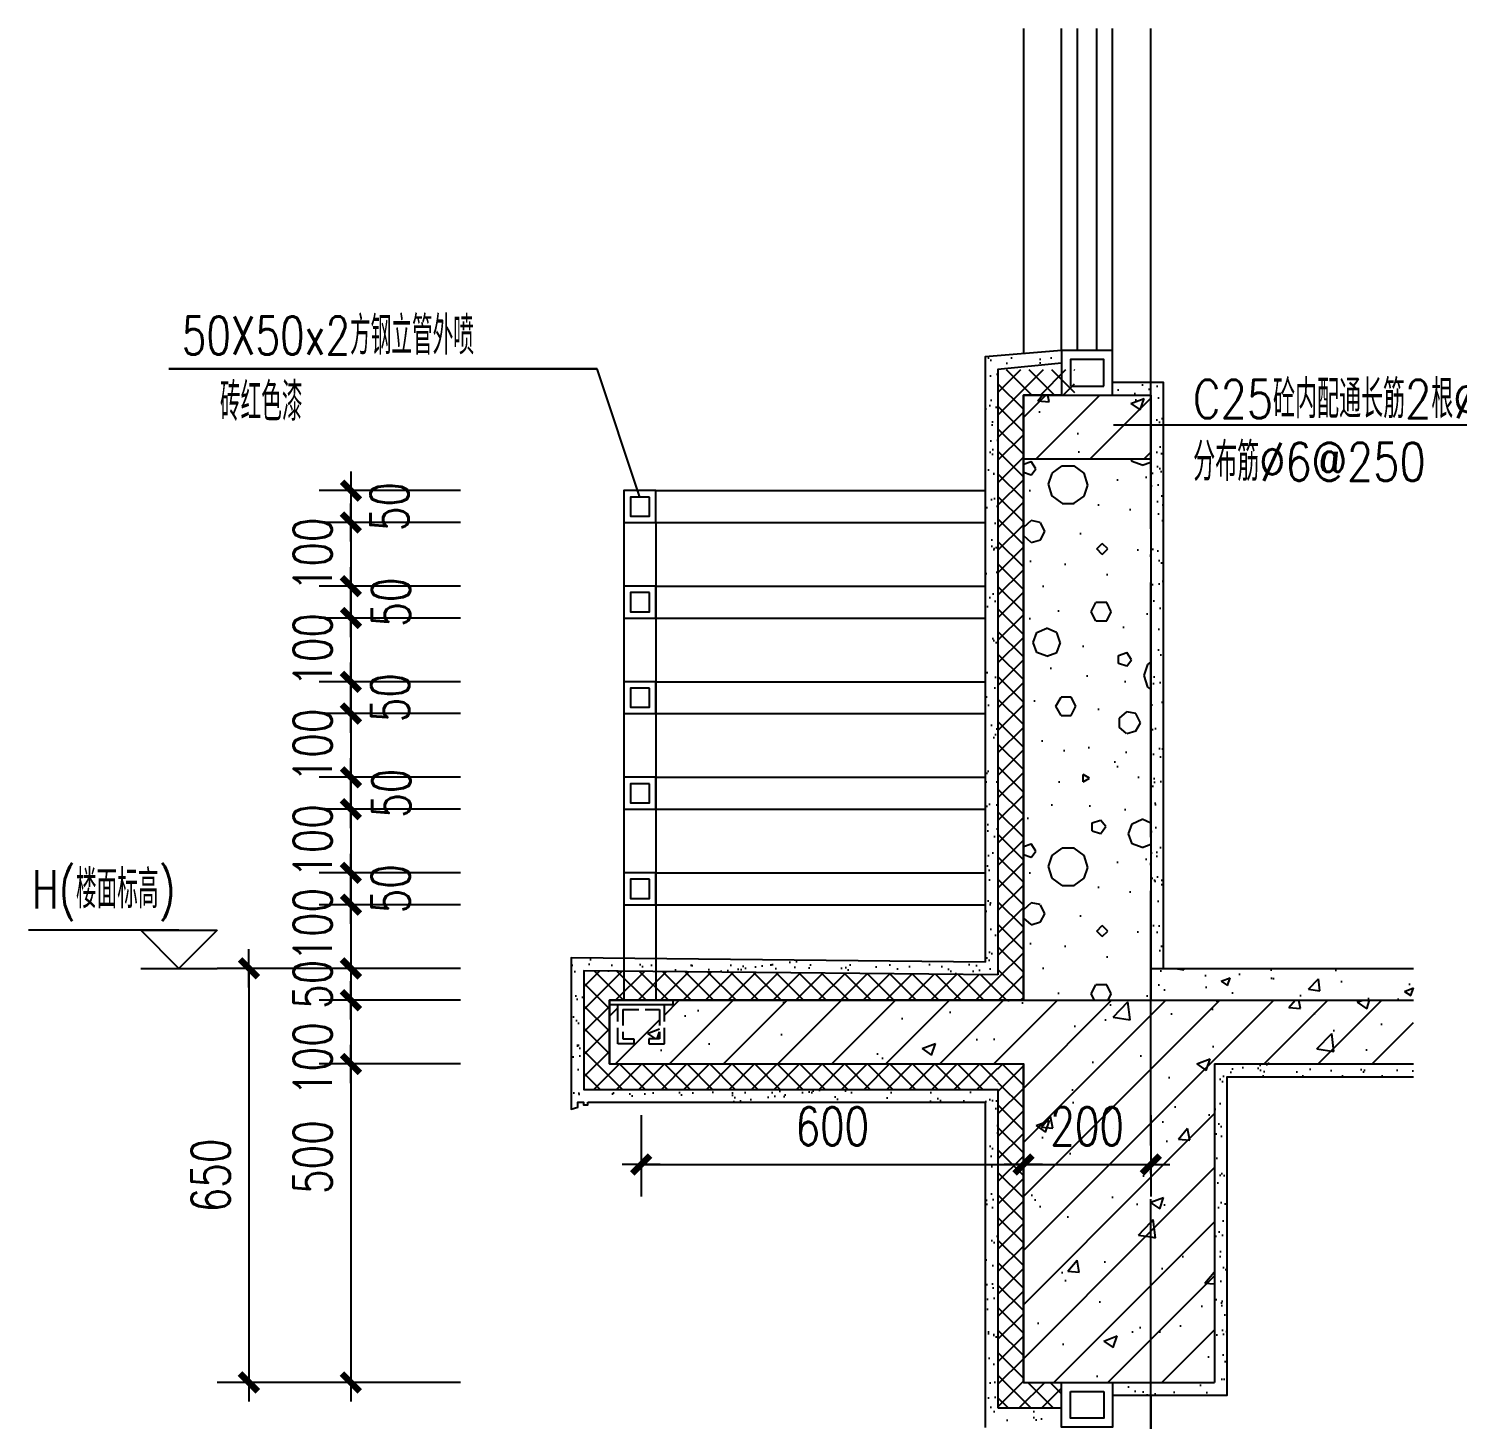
# Model space of a CAD drawing. Extents: x -105837 to 547563, y 466041 to 508041.
# Drawn here: x 469281 to 480496, y 474295 to 485212 of the extents above; entities that cross this region are included whole.
import ezdxf
from ezdxf.enums import TextEntityAlignment as Align

# ---------------------------------------------------------------- set-up
doc = ezdxf.new("R2010")
doc.units = 0
doc.header["$LTSCALE"] = 1000
doc.header["$MEASUREMENT"] = 0
doc.linetypes.add('DASH', pattern=[0.35, 0.25, -0.1])
doc.linetypes.add('DOTE', pattern=[2.42, 2, -0.2, 0.02, -0.2])
doc.layers.get('0').update_dxf_attribs({"linetype": 'CONTINUOUS'})
doc.layers.get('DEFPOINTS').update_dxf_attribs({"linetype": 'CONTINUOUS'})
for name, color, linetype in [('A_ELE_3', 134, 'CONTINUOUS'), ('AXIS', 3, 'CONTINUOUS'), ('DOTE', 1, 'DOTE'), ('MC', 151, 'CONTINUOUS'), ('PUB_DIM', 3, 'CONTINUOUS'), ('S详图索引', 7, 'CONTINUOUS'), ('t-填充', 8, 'CONTINUOUS'), ('WALL', 255, 'CONTINUOUS'), ('可见线', 151, 'CONTINUOUS')]:
    doc.layers.add(name, color=color, linetype=linetype)
doc.styles.add('DIM_FONT', font='SIMPLEX.shx', dxfattribs={"width": 0.75})
doc.styles.add('国标仿宋', font='SIMPLEX.shx', dxfattribs={"width": 0.75, "bigfont": 'gbhzfs.shx'})
doc.dimstyles.new('DIMN', dxfattribs={"dimtxt": 300, "dimasz": 1, "dimexe": 250, "dimexo": 300, "dimgap": 150, "dimtad": 1, "dimdec": 0, "dimzin": 0, "dimdsep": 46, "dimtxsty": 'DIM_FONT', "dimblk": '_DIMX', "dimcen": 0.09, "dimclrt": 7, "dimadec": 0, "dimazin": 0, "dimtfac": 1, "dimtdec": 0, "dimtix": 1, "dimtmove": 2, "dimatfit": 3, "dimldrblk": '_DIMX', "dimfxl": 1, "dimtolj": 1, "dimtzin": 0, "dimarcsym": 0})
pattern_1 = [(37.5, (325073.96, 452156.2), (-6.29934, 192.68238), [0, -152, 0, -170, 0, -162.5]), (7.5, (325073.96, 452156.2), (176.97767, 282.2146), [0, -82, 0, -137, 0, -52.5]), (327.5, (324950.96, 452156.2), (311.41419, 0.5659), [0, -50, 0, -180, 0, -235]), (317.5, (324950.96, 452156.2), (300.61266, 87.76756), [0, -25, 0, -118, 0, -135])]
pattern_2 = [(45, (325073.96, 452156.2), (-212.13203, 212.13203), []), (50, (325074, 452156.2), (1075.8903, -94.128), [112.5, -1237.5]), (355, (325074, 452156.2), (-208.127, 1128.288), [90, -990]), (100.4514, (325163.6, 452148.4), (867.764, 1034.159), [95.61, -1051.713]), (46.1842, (325074, 452456.2), (1600.862, -248.279), [168.75, -1856.25]), (96.6356, (325207.4, 452435.5), (1401.994, 1461.177), [143.415, -1577.57]), (351.1842, (325074, 452456.2), (1401.993, 1461.178), [135, -1485]), (21, (325224, 452381.2), (895.3606, -603.9283), [112.5, -1237.5]), (326, (325224, 452381.2), (364.973, 1087.725), [90, -990]), (71.4514, (325298.6, 452330.9), (1260.334, 483.796), [95.61, -1051.713]), (37.5, (325073.96, 452156.2), (18.2398, 499.3408), [0, -978, 0, -1005, 0, -993.75]), (7.5, (325073.96, 452156.2), (394.6043, 591.6176), [0, -573, 0, -955.5, 0, -378.75]), (327.5, (324739.46, 452156.2), (800.7337, -33.8323), [0, -375, 0, -1170, 0, -1552.5]), (317.5, (324589.46, 452156.2), (874.7793, 150.1575), [0, -487.5, 0, -777, 0, -1102.5])]
pattern_3 = [(45, (277254.97, 849465.99), (-88.388348, 88.388348), []), (135, (277254.97, 849465.99), (-88.388348, -88.388348), [])]

# ---------------------------------------------------------------- blocks, each defined once
blk = doc.blocks.new('_DIMX')
blk.add_line((-150, 0), (150, 0))
at = {"const_width": 50}
blk.add_lwpolyline([(-70, -70), (70, 70)], dxfattribs=at)
blk = doc.blocks.new('*D133')
at = {"layer": 'DEFPOINTS', "color": 0, "transparency": 16777216}
for p in [(472970, 477085, -63), (471811, 474585), (472970, 474585, -63)]:
    blk.add_point(p, dxfattribs=at)
at = {"layer": 'PUB_DIM', "color": 0, "lineweight": -2, "transparency": 16777216}
for p, q in [((472670, 477085), (471561, 477085)), ((471811, 477084), (471811, 474586)), ((472670, 474585), (471561, 474585))]:
    blk.add_line(p, q, dxfattribs=at)
for p, rotation in [((471811, 477085), 90), ((471811, 474585), 270)]:
    blk.add_blockref('_DIMX', p, dxfattribs=dict(at, rotation=rotation))
at = {"layer": 'PUB_DIM', "color": 7, "transparency": 16777216, "insert": (471511, 476354), "char_height": 300, "attachment_point": 5, "rotation": 90, "style": 'DIM_FONT'}
blk.add_mtext('\\A1;500', dxfattribs=at)
blk = doc.blocks.new('*D134')
at = {"layer": 'DEFPOINTS', "color": 0, "transparency": 16777216}
for p in [(472408, 477835), (471011, 474585), (472408, 474585)]:
    blk.add_point(p, dxfattribs=at)
at = {"layer": 'PUB_DIM', "color": 0, "lineweight": -2, "transparency": 16777216}
for p, q in [((472108, 477835), (470761, 477835)), ((471011, 477834), (471011, 474586)), ((472108, 474585), (470761, 474585))]:
    blk.add_line(p, q, dxfattribs=at)
for p, rotation in [((471011, 477835), 90), ((471011, 474585), 270)]:
    blk.add_blockref('_DIMX', p, dxfattribs=dict(at, rotation=rotation))
at = {"layer": 'PUB_DIM', "color": 7, "transparency": 16777216, "insert": (470711, 476210), "char_height": 300, "attachment_point": 5, "rotation": 90, "style": 'DIM_FONT'}
blk.add_mtext('\\A1;650', dxfattribs=at)
blk = doc.blocks.new('*D135')
at = {"layer": 'DEFPOINTS', "color": 0, "transparency": 16777216}
for p in [(472970, 478335, -748), (471811, 477835), (472970, 477835, 17)]:
    blk.add_point(p, dxfattribs=at)
at = {"layer": 'PUB_DIM', "color": 0, "lineweight": -2, "transparency": 16777216}
for p, q in [((472670, 478335), (471561, 478335)), ((471811, 478334), (471811, 477836)), ((472670, 477835), (471561, 477835))]:
    blk.add_line(p, q, dxfattribs=at)
for p, rotation in [((471811, 478335), 90), ((471811, 477835), 270)]:
    blk.add_blockref('_DIMX', p, dxfattribs=dict(at, rotation=rotation))
at = {"layer": 'PUB_DIM', "color": 7, "transparency": 16777216, "insert": (471511, 478178), "char_height": 300, "attachment_point": 5, "rotation": 90, "style": 'DIM_FONT'}
blk.add_mtext('\\A1;100', dxfattribs=at)
blk = doc.blocks.new('*D136')
at = {"layer": 'DEFPOINTS', "color": 0, "transparency": 16777216}
for p in [(472970, 478585, -748), (471811, 478335), (472970, 478335, -748)]:
    blk.add_point(p, dxfattribs=at)
at = {"layer": 'PUB_DIM', "color": 0, "lineweight": -2, "transparency": 16777216}
for p, q in [((472670, 478585), (471561, 478585)), ((471811, 478586), (471811, 478587)), ((471811, 478585), (471811, 478335)), ((472670, 478335), (471561, 478335)), ((471811, 478334), (471811, 478333))]:
    blk.add_line(p, q, dxfattribs=at)
for p, rotation in [((471811, 478585), 270), ((471811, 478335), 90)]:
    blk.add_blockref('_DIMX', p, dxfattribs=dict(at, rotation=rotation))
at = {"layer": 'PUB_DIM', "color": 7, "transparency": 16777216, "insert": (472123, 478460), "char_height": 300, "attachment_point": 5, "rotation": 90, "style": 'DIM_FONT'}
blk.add_mtext('\\A1;50', dxfattribs=at)
blk = doc.blocks.new('*D137')
at = {"layer": 'DEFPOINTS', "color": 0, "transparency": 16777216}
for p in [(472970, 479085, -748), (471811, 478585), (472970, 478585, -748)]:
    blk.add_point(p, dxfattribs=at)
at = {"layer": 'PUB_DIM', "color": 0, "lineweight": -2, "transparency": 16777216}
for p, q in [((472670, 479085), (471561, 479085)), ((471811, 479086), (471811, 479087)), ((471811, 479085), (471811, 478585)), ((472670, 478585), (471561, 478585)), ((471811, 478584), (471811, 478583))]:
    blk.add_line(p, q, dxfattribs=at)
for p, rotation in [((471811, 479085), 270), ((471811, 478585), 90)]:
    blk.add_blockref('_DIMX', p, dxfattribs=dict(at, rotation=rotation))
at = {"layer": 'PUB_DIM', "color": 7, "transparency": 16777216, "insert": (471511, 478835), "char_height": 300, "attachment_point": 5, "rotation": 90, "style": 'DIM_FONT'}
blk.add_mtext('\\A1;100', dxfattribs=at)
blk = doc.blocks.new('*D138')
at = {"layer": 'DEFPOINTS', "color": 0, "transparency": 16777216}
for p in [(472970, 479335, -748), (471811, 479085), (472970, 479085, -748)]:
    blk.add_point(p, dxfattribs=at)
at = {"layer": 'PUB_DIM', "color": 0, "lineweight": -2, "transparency": 16777216}
for p, q in [((472670, 479335), (471561, 479335)), ((471811, 479336), (471811, 479337)), ((471811, 479335), (471811, 479085)), ((472670, 479085), (471561, 479085)), ((471811, 479084), (471811, 479083))]:
    blk.add_line(p, q, dxfattribs=at)
for p, rotation in [((471811, 479335), 270), ((471811, 479085), 90)]:
    blk.add_blockref('_DIMX', p, dxfattribs=dict(at, rotation=rotation))
at = {"layer": 'PUB_DIM', "color": 7, "transparency": 16777216, "insert": (472128, 479210), "char_height": 300, "attachment_point": 5, "rotation": 90, "style": 'DIM_FONT'}
blk.add_mtext('\\A1;50', dxfattribs=at)
blk = doc.blocks.new('*D139')
at = {"layer": 'DEFPOINTS', "color": 0, "transparency": 16777216}
for p in [(472970, 479835, -748), (471811, 479335), (472970, 479335, -748)]:
    blk.add_point(p, dxfattribs=at)
at = {"layer": 'PUB_DIM', "color": 0, "lineweight": -2, "transparency": 16777216}
for p, q in [((472670, 479835), (471561, 479835)), ((471811, 479836), (471811, 479837)), ((471811, 479835), (471811, 479335)), ((472670, 479335), (471561, 479335)), ((471811, 479334), (471811, 479333))]:
    blk.add_line(p, q, dxfattribs=at)
for p, rotation in [((471811, 479835), 270), ((471811, 479335), 90)]:
    blk.add_blockref('_DIMX', p, dxfattribs=dict(at, rotation=rotation))
at = {"layer": 'PUB_DIM', "color": 7, "transparency": 16777216, "insert": (471511, 479585), "char_height": 300, "attachment_point": 5, "rotation": 90, "style": 'DIM_FONT'}
blk.add_mtext('\\A1;100', dxfattribs=at)
blk = doc.blocks.new('*D140')
at = {"layer": 'DEFPOINTS', "color": 0, "transparency": 16777216}
for p in [(472970, 480085, -748), (471811, 479835), (472970, 479835, -748)]:
    blk.add_point(p, dxfattribs=at)
at = {"layer": 'PUB_DIM', "color": 0, "lineweight": -2, "transparency": 16777216}
for p, q in [((472670, 480085), (471561, 480085)), ((471811, 480086), (471811, 480087)), ((471811, 480085), (471811, 479835)), ((472670, 479835), (471561, 479835)), ((471811, 479834), (471811, 479833))]:
    blk.add_line(p, q, dxfattribs=at)
for p, rotation in [((471811, 480085), 270), ((471811, 479835), 90)]:
    blk.add_blockref('_DIMX', p, dxfattribs=dict(at, rotation=rotation))
at = {"layer": 'PUB_DIM', "color": 7, "transparency": 16777216, "insert": (472119, 479960), "char_height": 300, "attachment_point": 5, "rotation": 90, "style": 'DIM_FONT'}
blk.add_mtext('\\A1;50', dxfattribs=at)
blk = doc.blocks.new('*D141')
at = {"layer": 'DEFPOINTS', "color": 0, "transparency": 16777216}
for p in [(472970, 480585, -748), (471811, 480085), (472970, 480085, -748)]:
    blk.add_point(p, dxfattribs=at)
at = {"layer": 'PUB_DIM', "color": 0, "lineweight": -2, "transparency": 16777216}
for p, q in [((472670, 480585), (471561, 480585)), ((471811, 480586), (471811, 480587)), ((471811, 480585), (471811, 480085)), ((472670, 480085), (471561, 480085)), ((471811, 480084), (471811, 480083))]:
    blk.add_line(p, q, dxfattribs=at)
for p, rotation in [((471811, 480585), 270), ((471811, 480085), 90)]:
    blk.add_blockref('_DIMX', p, dxfattribs=dict(at, rotation=rotation))
at = {"layer": 'PUB_DIM', "color": 7, "transparency": 16777216, "insert": (471511, 480335), "char_height": 300, "attachment_point": 5, "rotation": 90, "style": 'DIM_FONT'}
blk.add_mtext('\\A1;100', dxfattribs=at)
blk = doc.blocks.new('*D142')
at = {"layer": 'DEFPOINTS', "color": 0, "transparency": 16777216}
for p in [(472970, 480835, -748), (471811, 480585), (472970, 480585, -748)]:
    blk.add_point(p, dxfattribs=at)
at = {"layer": 'PUB_DIM', "color": 0, "lineweight": -2, "transparency": 16777216}
for p, q in [((472670, 480835), (471561, 480835)), ((471811, 480836), (471811, 480837)), ((471811, 480835), (471811, 480585)), ((472670, 480585), (471561, 480585)), ((471811, 480584), (471811, 480583))]:
    blk.add_line(p, q, dxfattribs=at)
for p, rotation in [((471811, 480835), 270), ((471811, 480585), 90)]:
    blk.add_blockref('_DIMX', p, dxfattribs=dict(at, rotation=rotation))
at = {"layer": 'PUB_DIM', "color": 7, "transparency": 16777216, "insert": (472126, 480710), "char_height": 300, "attachment_point": 5, "rotation": 90, "style": 'DIM_FONT'}
blk.add_mtext('\\A1;50', dxfattribs=at)
blk = doc.blocks.new('*D143')
at = {"layer": 'DEFPOINTS', "color": 0, "transparency": 16777216}
for p in [(472970, 481335, -748), (471811, 480835), (472970, 480835, -748)]:
    blk.add_point(p, dxfattribs=at)
at = {"layer": 'PUB_DIM', "color": 0, "lineweight": -2, "transparency": 16777216}
for p, q in [((472670, 481335), (471561, 481335)), ((471811, 481336), (471811, 481337)), ((471811, 481335), (471811, 480835)), ((472670, 480835), (471561, 480835)), ((471811, 480834), (471811, 480833))]:
    blk.add_line(p, q, dxfattribs=at)
for p, rotation in [((471811, 481335), 270), ((471811, 480835), 90)]:
    blk.add_blockref('_DIMX', p, dxfattribs=dict(at, rotation=rotation))
at = {"layer": 'PUB_DIM', "color": 7, "transparency": 16777216, "insert": (471511, 481085), "char_height": 300, "attachment_point": 5, "rotation": 90, "style": 'DIM_FONT'}
blk.add_mtext('\\A1;100', dxfattribs=at)
blk = doc.blocks.new('*D144')
at = {"layer": 'DEFPOINTS', "color": 0, "transparency": 16777216}
for p in [(472970, 481585, -748), (471811, 481335), (472970, 481335, -748)]:
    blk.add_point(p, dxfattribs=at)
at = {"layer": 'PUB_DIM', "color": 0, "lineweight": -2, "transparency": 16777216}
for p, q in [((472670, 481585), (471561, 481585)), ((471811, 481586), (471811, 481587)), ((471811, 481585), (471811, 481335)), ((472670, 481335), (471561, 481335)), ((471811, 481334), (471811, 481333))]:
    blk.add_line(p, q, dxfattribs=at)
for p, rotation in [((471811, 481585), 270), ((471811, 481335), 90)]:
    blk.add_blockref('_DIMX', p, dxfattribs=dict(at, rotation=rotation))
at = {"layer": 'PUB_DIM', "color": 7, "transparency": 16777216, "insert": (472114, 481460), "char_height": 300, "attachment_point": 5, "rotation": 90, "style": 'DIM_FONT'}
blk.add_mtext('\\A1;50', dxfattribs=at)
blk = doc.blocks.new('*D145')
at = {"layer": 'DEFPOINTS', "color": 0, "transparency": 16777216}
for p in [(472970, 477835, -63), (471811, 477585), (472970, 477585, -63)]:
    blk.add_point(p, dxfattribs=at)
at = {"layer": 'PUB_DIM', "color": 0, "lineweight": -2, "transparency": 16777216}
for p, q in [((472670, 477835), (471561, 477835)), ((471811, 477836), (471811, 477837)), ((471811, 477835), (471811, 477585)), ((472670, 477585), (471561, 477585)), ((471811, 477584), (471811, 477583))]:
    blk.add_line(p, q, dxfattribs=at)
for p, rotation in [((471811, 477835), 270), ((471811, 477585), 90)]:
    blk.add_blockref('_DIMX', p, dxfattribs=dict(at, rotation=rotation))
at = {"layer": 'PUB_DIM', "color": 7, "transparency": 16777216, "insert": (471511, 477710), "char_height": 300, "attachment_point": 5, "rotation": 90, "style": 'DIM_FONT'}
blk.add_mtext('\\A1;50', dxfattribs=at)
blk = doc.blocks.new('*D146')
at = {"layer": 'DEFPOINTS', "color": 0, "transparency": 16777216}
for p in [(472970, 477585, -63), (471811, 477085), (472970, 477085, -63)]:
    blk.add_point(p, dxfattribs=at)
at = {"layer": 'PUB_DIM', "color": 0, "lineweight": -2, "transparency": 16777216}
for p, q in [((472670, 477585), (471561, 477585)), ((471811, 477584), (471811, 477086)), ((472670, 477085), (471561, 477085))]:
    blk.add_line(p, q, dxfattribs=at)
for p, rotation in [((471811, 477585), 90), ((471811, 477085), 270)]:
    blk.add_blockref('_DIMX', p, dxfattribs=dict(at, rotation=rotation))
at = {"layer": 'PUB_DIM', "color": 7, "transparency": 16777216, "insert": (471511, 477123), "char_height": 300, "attachment_point": 5, "rotation": 90, "style": 'DIM_FONT'}
blk.add_mtext('\\A1;100', dxfattribs=at)
blk = doc.blocks.new('A$C686C6998')
at = {"linetype": 'DASH', "ltscale": 0.1}
for points in [[(21.2, 72), (21.2, 26), (38.2, 26), (38.2, 18), (13.2, 18), (13.2, 80)], [(21.2, 72), (78.8, 72), (78.8, 26), (61.8, 26), (61.8, 18), (86.8, 18), (86.8, 80)]]:
    blk.add_lwpolyline(points, dxfattribs=at)
at = {"layer": 'WALL'}
for p, q in [((0, 86.5), (0, 80)), ((100, 86.5), (0, 86.5)), ((0, 80), (100, 80)), ((100, 80), (100, 86.5))]:
    blk.add_line(p, q, dxfattribs=at)
blk = doc.blocks.new('A$C461A429A')
at = {"layer": 'AXIS', "xscale": -1}
blk.add_blockref('A$C686C6998', (100, 0, 0), dxfattribs=at)

msp = doc.modelspace()

# ---------------------------------------------------------------- hatches: boundary and pattern name
at = {"layer": 't-填充'}
h = msp.add_hatch(dxfattribs=at)
h.set_pattern_fill('砂灰土', color=256, scale=1000, style=0)
h.set_pattern_definition(pattern_1)
h.paths.add_polyline_path([(476889.66678, 482535.01247), (477389.66678, 482585.01247), (477389.66678, 482685.01247), (476789.66678, 482635.01247), (476789.66678, 477885.02215), (476889.66678, 477784.0337)])
h.paths.add_polyline_path([(476789.66678, 477885.02215), (473539.66678, 477916.98936), (473639.66678, 477816.00092), (476889.66678, 477784.0337)])
h.paths.add_polyline_path([(473639.66678, 477816.00092), (473539.66678, 477916.98936), (473539.66678, 476785.01247), (473539.66678, 476730.53391), (473592.38039, 476744.71173), (473592.38039, 476785.01247), (473637.55516, 476785.01247), (473637.55516, 476763.242), (473670.70499, 476763.242), (473670.70499, 476785.01247), (476789.66678, 476785.01247), (476889.66678, 476885.01247), (473639.66678, 476885.01247)])
h = msp.add_hatch(dxfattribs=at)
h.set_pattern_fill('ANSI37', color=256, scale=1000, style=0)
h.set_pattern_definition(pattern_3)
h.paths.add_polyline_path([(477089.66678, 482335.01247), (477489.66678, 482335.01247), (477489.66678, 482535.01247), (476889.66678, 482535.01247), (476889.66678, 477585.01247), (477089.66678, 477585.01247)])
h = msp.add_hatch(dxfattribs=at)
h.set_pattern_fill('砂灰土', color=256, scale=1200, style=0)
h.set_pattern_definition([(37.5, (277154.97, 849465.99), (-7.5592, 231.21885), [0, -182.4, 0, -204, 0, -195]), (7.5, (277154.97, 849466), (212.3732, 338.65753), [0, -98.4, 0, -164.4, 0, -63]), (327.5, (277007.37, 849466), (373.69702, 0.67909), [0, -60, 0, -216, 0, -282]), (317.5, (277007.37, 849466), (360.7352, 105.32107), [0, -30, 0, -141.6, 0, -162])])
h.paths.add_polyline_path([(478189.66678, 482435.01247), (477789.66678, 482435.01247), (477789.66678, 482335.01247), (478189.66678, 482335.01247)])
h = msp.add_hatch(dxfattribs=at)
h.set_pattern_fill('砂灰土', color=256, scale=1000, style=0)
h.set_pattern_definition(pattern_1)
h.paths.add_polyline_path([(478189.66678, 482435.01247), (478089.66678, 482435.01247), (478089.66678, 482101.45061), (478189.66678, 482101.45061)])
h = msp.add_hatch(dxfattribs=at)
h.set_pattern_fill('AN31C', color=256, scale=1500, style=0)
h.set_pattern_definition([(45, (277154.97, 849466), (-212.13203, 212.13203), []), (50, (277155, 849466), (1075.8903, -94.1282), [112.5, -1237.5]), (355, (277155, 849466), (-208.127, 1128.2882), [90, -990]), (100.4514, (277244.6, 849458.1), (867.764, 1034.1593), [95.6103, -1051.7132]), (46.1842, (277155, 849766), (1600.8616, -248.2785), [168.75, -1856.25]), (96.6356, (277288.4, 849745.3), (1401.994, 1461.177), [143.4154, -1577.5695]), (351.1842, (277155, 849766), (1401.993, 1461.178), [135, -1485]), (21, (277305, 849691), (895.3606, -603.9283), [112.5, -1237.5]), (326, (277305, 849691), (364.973, 1087.725), [90, -990]), (71.4514, (277379.6, 849640.7), (1260.334, 483.7957), [95.6103, -1051.7132]), (37.5, (277154.97, 849466), (18.2398, 499.34078), [0, -978, 0, -1005, 0, -993.75]), (7.5, (277154.97, 849466), (394.6043, 591.6176), [0, -573, 0, -955.5, 0, -378.75]), (327.5, (276820.47, 849466), (800.73365, -33.8323), [0, -375, 0, -1170, 0, -1552.5]), (317.5, (276670.5, 849466), (874.7793, 150.1575), [0, -487.5, 0, -777, 0, -1102.5])])
h.paths.add_polyline_path([(477089.66678, 482335.01247), (477089.66678, 481835.01247), (477589.66678, 481835.01247), (477589.66678, 482335.01247)])
h.paths.add_polyline_path([(477589.66678, 482335.01247), (477589.66678, 481835.01247), (478089.66678, 481835.01247), (478089.66678, 482335.01247)])
h = msp.add_hatch(dxfattribs=at)
h.set_pattern_fill('砂灰土', color=256, scale=1000, style=0)
h.set_pattern_definition(pattern_1)
h.paths.add_polyline_path([(480152.02922, 477085.01247), (478689.66678, 477085.01247), (478689.66678, 476985.01247), (480152.02922, 476985.01247)])
h.paths.add_polyline_path([(478089.66678, 482101.45061), (478189.66678, 482101.45061), (478189.66678, 477835.01247), (478089.66678, 477835.01247)])
h = msp.add_hatch(dxfattribs=at)
h.set_pattern_fill('AN32C', color=256, scale=1500, style=0)
h.set_pattern_definition([(0, (401783.1, 365745.7), (750, 1500), [0, -1500]), (0, (400905.6, 365543.2), (750, 1500), [0, -1500]), (0, (401393.1, 365528.2), (750, 1500), [0, -1500]), (0, (401925.6, 365970.7), (750, 1500), [0, -1500]), (0, (401303.1, 365453.2), (750, 1500), [0, -1500]), (0, (402075.6, 366915.7), (750, 1500), [0, -1500]), (0, (401618.1, 366795.7), (750, 1500), [0, -1500]), (0, (401858.1, 366608.2), (750, 1500), [0, -1500]), (0, (400635.6, 366578.2), (750, 1500), [0, -1500]), (0, (401370.6, 366510.7), (750, 1500), [0, -1500]), (0, (401085.6, 366128.2), (750, 1500), [0, -1500]), (0, (401100.6, 365565.7), (750, 1500), [0, -1500]), (0, (401663.1, 365505.7), (750, 1500), [0, -1500]), (0, (402075.6, 366165.7), (750, 1500), [0, -1500]), (0, (400673.1, 365933.2), (750, 1500), [0, -1500]), (0, (400800.6, 366188.2), (750, 1500), [0, -1500]), (0, (401385.6, 366083.2), (750, 1500), [0, -1500]), (0, (401175.6, 365865.7), (750, 1500), [0, -1500]), (0, (401055.6, 366360.7), (750, 1500), [0, -1500]), (0, (401243.1, 366923.2), (750, 1500), [0, -1500]), (0, (400733.1, 365618.2), (750, 1500), [0, -1500]), (0, (401558.1, 366615.7), (750, 1500), [0, -1500]), (0, (400860.6, 366638.2), (750, 1500), [0, -1500]), (0, (400740.6, 366833.2), (750, 1500), [0, -1500]), (130.601294, (401983.45, 366446.035), (-3749.999965, 4500.000027), [65.854, -27592.779]), (18.43495, (401876.3, 366474.6), (3750, 1500), [67.763, -9419.07]), (90, (401876.3, 366410.3), (750, 1500), [64.286, -2935.714]), (161.56505, (401940.6, 366388.9), (-3750.00003, 1499.9999), [67.763, -9419.07]), (53.1301, (401940.6, 366388.9), (750, 1500), [71.429, -7428.571]), (135, (401997.74, 365624.6), (-750, 1500), [60.609, -4182.032]), (45, (401912, 365624.6), (750, 1500), [60.609, -4182.032]), (135, (401954.9, 365581.75), (-750, 1500), [60.609, -4182.032]), (45, (401954.9, 365581.75), (750, 1500), [60.609, -4182.032]), (116.565, (401276.3, 366631.7), (-0.0001, 3000), [79.86, -1597.191]), (180, (401240.6, 366703.2), (-750, 1500), [85.714, -1414.286]), (63.435, (401119.2, 366631.7), (1e-06, 3000), [79.86, -1597.191]), (116.565, (401154.9, 366560.3), (-0.0001, 3000), [79.86, -1597.191]), (0, (401154.9, 366560.3), (750, 1500), [85.714, -1414.286]), (63.435, (401240.6, 366560.3), (1e-06, 3000), [79.86, -1597.191]), (107.10273, (401840.595, 366124.607), (-2249.99992, 7500.000029), [97.153, -40707.258]), (143.97263, (401812.02, 366217.46), (-14249.99984, 10500), [97.153, -20305.052]), (180, (401733.5, 366274.6), (-750, 1500), [92.857, -1407.143]), (36.02737, (401562.02, 366217.46), (14249.999915, 10499.9999), [97.153, -20305.051]), (71.56505, (401533.45, 366131.75), (2250, 7500), [90.351, -9396.482]), (107.10273, (401562.023, 366038.89), (-2249.99992, 7500.000029), [97.153, -40707.258]), (143.97263, (401640.6, 365981.75), (-14249.99984, 10500), [97.153, -20305.052]), (0, (401640.6, 365981.7), (750, 1500), [92.857, -1407.143]), (36.02737, (401733.45, 365981.75), (14249.999915, 10499.9999), [97.153, -20305.051]), (71.56505, (401812.02, 366038.9), (2250, 7500), [90.351, -9396.482]), (150.25512, (401854.88, 366824.6), (-2250, 1499.99998), [57.588, -12035.799]), (90, (401804.9, 366796), (750, 1500), [57.143, -2942.857]), (29.74488, (401804.88, 366796.04), (2250, 1500), [57.588, -12035.799]), (116.565, (401504.9, 365760.3), (-0.0001, 3000), [79.86, -1597.191]), (168.69007, (401469.17, 365831.75), (-6750.00001, 1499.99996), [72.843, -15224.214]), (41.185925, (401340.595, 365796.035), (18749.999943, 16499.999905), [75.93, -31814.506]), (90, (401340.6, 365724.6), (750, 1500), [71.429, -2928.571]), (138.814074, (401397.74, 365674.61), (-18749.999723, 16500.000154), [75.93, -31814.506]), (16.699244, (401397.74, 365674.61), (24749.999957, 7499.999965), [74.574, -31246.345]), (60.945396, (401469.166, 365696.035), (750.000003, 1499.999995), [73.54, -30813.35]), (109.983106, (400876.31, 366388.89), (-3750.00002, 10499.99999), [83.605, -35030.494]), (155.556045, (400847.74, 366467.464), (-9750.000046, 4499.99991), [86.307, -36162.83]), (24.443955, (400690.595, 366467.464), (9750.000014, 4499.999982), [86.307, -36162.83]), (70.016893, (400662.024, 366388.89), (3750.000017, 10499.99999), [83.605, -35030.495]), (109.983106, (400690.595, 366310.32), (-3750.00002, 10499.99999), [83.605, -35030.494]), (160.01689, (400769.17, 366281.75), (-3750.00002, 1499.99994), [83.605, -17473.445]), (19.98311, (400769.17, 366281.75), (3750, 1500), [83.605, -17473.445]), (70.016893, (400847.74, 366310.32), (3750.000017, 10499.99999), [83.605, -35030.495]), (122.00538, (401433.45, 366253.18), (-750.0001, 1499.99993), [67.386, -14083.586]), (18.43495, (401333.45, 366288.9), (3750, 1500), [67.763, -9419.07]), (90, (401333.45, 366224.6), (750, 1500), [64.286, -2935.714]), (161.56505, (401397.74, 366203.18), (-3750.00003, 1499.9999), [67.763, -9419.07]), (54.46232, (401397.74, 366203.18), (5249.999997, 7499.999995), [61.445, -25745.53]), (116.565, (400997.7, 365888.9), (-0.0001, 3000), [79.86, -1597.191]), (180, (400962, 365960.3), (-750, 1500), [78.571, -1421.428]), (59.03624, (400840.6, 365888.89), (750, 1499.99999), [83.3, -17409.555]), (120.96376, (400883.45, 365817.46), (-750.0001, 1499.99993), [83.3, -17409.555]), (0, (400883.5, 365817.5), (750, 1500), [78.571, -1421.428]), (63.435, (400962, 365817.5), (1e-06, 3000), [79.86, -1597.191])])
h.paths.add_polyline_path([(477589.66678, 481835.01247), (477089.66678, 481835.01247), (477089.66678, 477585.01247), (477589.66678, 477585.01247)])
h.paths.add_polyline_path([(478089.66678, 481835.01247), (477589.66678, 481835.01247), (477589.66678, 477585.01247), (478089.66678, 477585.01247)])
h = msp.add_hatch(dxfattribs=at)
h.set_pattern_fill('ANSI37', color=256, scale=1000, style=0)
h.set_pattern_definition(pattern_3)
h.paths.add_polyline_path([(476889.66678, 477784.0337), (474179.21738, 477810.69386), (474179.21738, 477585.01247), (476789.66678, 477585.01247), (476889.66678, 477585.01247)])
h.paths.add_polyline_path([(473979.21738, 477812.66108), (473639.66678, 477816.00092), (473639.66678, 476885.01247), (476889.66678, 476885.01247), (476889.66678, 477085.01247), (473839.66678, 477085.01247), (473839.66678, 477585.01247), (473979.21738, 477585.01247)])
h.paths.add_polyline_path([(474179.21738, 477810.69386), (473979.21738, 477812.66108), (473979.21738, 477585.01247), (474179.21738, 477585.01247)], flags=17)
h = msp.add_hatch(dxfattribs=at)
h.set_pattern_fill('AN33C', color=256, scale=1000, style=0)
h.set_pattern_definition([(50, (325073.96, 452156.2), (717.2602, -62.7521), [75, -825]), (355, (325073.96, 452156.2), (-138.7513, 752.192), [60, -660]), (100.4514, (325133.7, 452151), (578.5094, 689.4395), [63.7402, -701.142]), (46.1842, (325074, 452356.2), (1067.241, -165.519), [112.5, -1237.5]), (96.6356, (325162.9, 452342.4), (934.663, 974.118), [95.61, -1051.713]), (351.1842, (325074, 452356.2), (934.662, 974.1186), [90, -990]), (21, (325173.96, 452306.2), (596.907, -402.619), [75, -825]), (326, (325173.96, 452306.2), (243.3153, 725.15), [60, -660]), (71.4514, (325223.7, 452272.65), (840.2226, 322.5305), [63.7402, -701.142]), (37.5, (325073.96, 452156.2), (12.15986, 332.89385), [0, -652, 0, -670, 0, -662.5]), (7.5, (325073.96, 452156.2), (263.0695, 394.4117), [0, -382, 0, -637, 0, -252.5]), (327.5, (324850.96, 452156.2), (533.82244, -22.55487), [0, -250, 0, -780, 0, -1035]), (317.5, (324750.96, 452156.2), (583.1862, 100.105), [0, -325, 0, -518, 0, -735])])
h.paths.add_polyline_path([(478089.66678, 477835.01247), (480152.02922, 477835.01247), (480152.02922, 477585.01247), (478089.66678, 477585.01247)])
h = msp.add_hatch(dxfattribs=at)
h.set_pattern_fill('AN31C', color=256, scale=1500, style=0)
h.set_pattern_definition(pattern_2)
h.paths.add_polyline_path([(478089.66678, 477585.01247), (474339.66678, 477585.01247), (474339.66678, 477552.708), (474273.91365, 477552.708), (474273.91365, 477242.89672), (474148.91365, 477242.89672), (474148.91365, 477282.89672), (474233.91365, 477282.89672), (474233.91365, 477512.708), (473945.41992, 477512.708), (473945.41992, 477282.89672), (474030.41992, 477282.89672), (474030.41992, 477242.89672), (473905.41992, 477242.89672), (473905.41992, 477552.708), (473839.66678, 477552.708), (473839.66678, 477085.01247), (477089.66678, 477085.01247), (477089.66678, 474585.01247), (477389.66679, 474585.01247), (478089.66678, 474585.01247)])
h.paths.add_polyline_path([(477225.38107, 476820.27498), (477953.9525, 476820.27498), (477953.9525, 476370.27498), (477225.38107, 476370.27498)], flags=24)
h.paths.add_polyline_path([(477996.80964, 476820.27498), (478682.52393, 476820.27498), (478682.52393, 476370.27498), (477996.80964, 476370.27498)], flags=9)
h = msp.add_hatch(dxfattribs=at)
h.set_pattern_fill('AN31C', color=256, scale=1500, style=0)
h.set_pattern_definition(pattern_2)
h.paths.add_polyline_path([(478089.66678, 477585.01247), (480152.02922, 477585.01247), (480152.02922, 477085.01247), (478589.66678, 477085.01247), (478589.66678, 474585.01247), (478089.66678, 474585.01247)])
h = msp.add_hatch(dxfattribs=at)
h.set_pattern_fill('ANSI37', color=256, scale=1000, style=0)
h.set_pattern_definition([(45, (325073.96, 452156.2), (-88.38835, 88.38835), []), (135, (325073.96, 452156.2), (-88.38835, -88.38835), [])])
h.paths.add_polyline_path([(476889.66678, 474585.01247), (477389.66679, 474585.01247), (477389.66679, 474385.01247), (476889.66678, 474385.01247)])
h.paths.add_polyline_path([(476889.66678, 477085.01247), (477089.66678, 477085.01247), (477089.66678, 474585.01247), (476889.66678, 474585.01247)])
h = msp.add_hatch(dxfattribs=at)
h.set_pattern_fill('砂灰土', color=256, scale=1000, style=0)
h.set_pattern_definition(pattern_1)
h.paths.add_polyline_path([(478689.66678, 476985.01247), (478589.66678, 477085.01247), (478589.66678, 474585.01247), (478089.66678, 474585.01247), (478089.66678, 474485.01247), (478689.66678, 474485.01247)])
h = msp.add_hatch(dxfattribs=at)
h.set_pattern_fill('砂灰土', color=256, scale=1000, style=0)
h.set_pattern_definition(pattern_1)
h.paths.add_polyline_path([(476889.66678, 476885.01247), (476789.66678, 476785.01247), (476789.66678, 476235.01247), (476789.66678, 474230.53391), (476842.38039, 474244.71173), (476842.38039, 474285.01247), (476887.55516, 474285.01247), (476887.55516, 474263.242), (476920.70499, 474263.242), (476920.70499, 474285.01247), (477389.66679, 474285.01247), (477389.66679, 474385.01247), (476889.66678, 474385.01247)])
h = msp.add_hatch(dxfattribs=at)
h.set_pattern_fill('砂灰土', color=256, scale=1200, style=0)
h.set_pattern_definition([(37.5, (277154.97, 848215.99), (-7.5592, 231.21885), [0, -182.4, 0, -204, 0, -195]), (7.5, (277154.97, 848216), (212.3732, 338.65753), [0, -98.4, 0, -164.4, 0, -63]), (327.5, (277007.37, 848216), (373.69702, 0.67909), [0, -60, 0, -216, 0, -282]), (317.5, (277007.37, 848216), (360.7352, 105.32107), [0, -30, 0, -141.6, 0, -162])])
h.paths.add_polyline_path([(478189.66678, 474585.01247), (477789.66679, 474585.01247), (477789.66679, 474485.01247), (478189.66678, 474485.01247)])

# ---------------------------------------------------------------- linework, layer by layer
at = {"layer": 'A_ELE_3'}
for p, q in [((474203.99534, 481585.01247, 41023.31648), (476789.66678, 481585.01247, 40628.90155)), ((473954.43943, 481334.84911, 41023.31648), (473954.43943, 477585.01247, 40628.90155)), ((474203.99534, 481335.01247, 41023.31648), (476789.66678, 481335.01247, 40628.90155)), ((474204.43943, 481334.84911, 41023.31648), (474204.43943, 477585.01247, 40628.90155)), ((474203.99534, 480835.01247, 41023.31648), (476789.66678, 480835.01247, 40628.90155)), ((474203.99534, 480585.01247, 41023.31648), (476789.66678, 480585.01247, 40628.90155)), ((474203.99534, 480085.01247, 41023.31648), (476789.66678, 480085.01247, 40628.90155)), ((474203.99534, 479835.01247, 41023.31648), (476789.66678, 479835.01247, 40628.90155)), ((474203.99534, 479335.01247, 41023.31648), (476789.66678, 479335.01247, 40628.90155)), ((474203.99534, 479085.01247, 41023.31648), (476789.66678, 479085.01247, 40628.90155)), ((474203.99534, 478585.01247, 41023.31648), (476789.66678, 478585.01247, 40628.90155)), ((474203.99534, 478335.01247, 41023.31648), (476789.66678, 478335.01247, 40628.90155))]:
    msp.add_line(p, q, dxfattribs=at)
at = {"layer": 'A_ELE_3', "elevation": 41023.31648}
for points in [[(474203.99534, 481585.01247), (473954.43943, 481585.01247), (473954.43943, 481334.84911), (474203.99534, 481334.84911)], [(474153.99534, 481535.01247), (474004.43943, 481535.01247), (474004.43943, 481384.84911), (474153.99534, 481384.84911)], [(474203.99534, 480835.01247), (473954.43943, 480835.01247), (473954.43943, 480584.84911), (474203.99534, 480584.84911)], [(474153.99534, 480785.01247), (474004.43943, 480785.01247), (474004.43943, 480634.84911), (474153.99534, 480634.84911)], [(474203.99534, 480085.01247), (473954.43943, 480085.01247), (473954.43943, 479834.84911), (474203.99534, 479834.84911)], [(474153.99534, 480035.01247), (474004.43943, 480035.01247), (474004.43943, 479884.84911), (474153.99534, 479884.84911)], [(474203.99534, 479335.01247), (473954.43943, 479335.01247), (473954.43943, 479084.84911), (474203.99534, 479084.84911)], [(474153.99534, 479285.01247), (474004.43943, 479285.01247), (474004.43943, 479134.84911), (474153.99534, 479134.84911)], [(474203.99534, 478585.01247), (473954.43943, 478585.01247), (473954.43943, 478334.84911), (474203.99534, 478334.84911)], [(474153.99534, 478535.01247), (474004.43943, 478535.01247), (474004.43943, 478384.84911), (474153.99534, 478384.84911)]]:
    msp.add_lwpolyline(points, close=True, dxfattribs=at)
at = {"layer": 'DOTE'}
msp.add_line((478089.66678, 471604.86914, 40490.94641), (478089.66678, 485211.68004, 40490.94641), dxfattribs=at)
at = {"layer": 'MC'}
for p, q in [((477389.66678, 482685.01247, 41180.7221), (477389.66678, 485211.68004, 41023.31648)), ((477514.66678, 482685.01247, 41180.7221), (477514.66678, 485211.68004, 41032.55687)), ((477664.66678, 482685.01247, 41180.7221), (477664.66678, 485211.68004, 41012.29685)), ((477789.66678, 482685.01247, 41180.7221), (477789.66678, 485211.68004, 41023.31648)), ((477459.66678, 482405.01247, 41180.7221), (477719.66678, 482405.01247, 41180.7221)), ((477389.66678, 482335.01247, 41180.7221), (477789.66678, 482335.01247, 41180.7221)), ((477389.66679, 474585.01247, 41104.44244), (477789.66679, 474585.01247, 41104.44244)), ((477459.66679, 474515.01247, 41104.44244), (477719.66679, 474515.01247, 41104.44244))]:
    msp.add_line(p, q, dxfattribs=at)
for points, elevation in [([(477789.66678, 482335.01247), (477789.66678, 482685.01247), (477389.66678, 482685.01247), (477389.66678, 482335.01247)], 41180.7221), ([(477719.66678, 482405.01247), (477719.66678, 482615.01247), (477459.66678, 482615.01247), (477459.66678, 482405.01247)], 41180.7221), ([(473539.66678, 476785.01247), (473539.66678, 476730.53391), (473592.38039, 476744.71173), (473592.38039, 476785.01247), (473637.55516, 476785.01247), (473637.55516, 476763.242), (473670.70499, 476763.242), (473670.70499, 476785.01247)], 41318.67724), ([(477789.66679, 474585.01247), (477789.66679, 474235.01247), (477389.66679, 474235.01247), (477389.66679, 474585.01247)], 41104.44244), ([(477719.66679, 474515.01247), (477719.66679, 474305.01247), (477459.66679, 474305.01247), (477459.66679, 474515.01247)], 41104.44244)]:
    msp.add_lwpolyline(points, dxfattribs=dict(at, elevation=elevation))
at = {"layer": 'PUB_DIM'}
for p, q in [((470461.09528, 478135.01247, 41260.75833), (469281.09528, 478135.01247, 41260.75833)), ((470461.09528, 478135.01247, 41180.7221), (469281.09528, 478135.01247, 41180.7221)), ((470461.09528, 477835.01247, 41260.75833), (470161.09528, 478135.01247, 41260.75833)), ((470461.09528, 477835.01247, 41180.7221), (470161.09528, 478135.01247, 41180.7221)), ((470161.09528, 478135.01247, 41260.75833), (470761.09528, 478135.01247, 41260.75833)), ((470161.09528, 478135.01247, 41180.7221), (470761.09528, 478135.01247, 41180.7221)), ((470761.09528, 478135.01247, 41260.75833), (470461.09528, 477835.01247, 41260.75833)), ((470761.09528, 478135.01247, 41180.7221), (470461.09528, 477835.01247, 41180.7221)), ((470161.09528, 477835.01247, 41260.75833), (470761.09528, 477835.01247, 41260.75833)), ((470161.09528, 477835.01247, 41180.7221), (470761.09528, 477835.01247, 41180.7221))]:
    msp.add_line(p, q, dxfattribs=at)
at = {"layer": 'S详图索引'}
for p, q in [((473744.7722, 482540.6302, 41023.31648), (470380.9991, 482540.6302, 41023.31648)), ((470380.9991, 482540.6302, 41023.31648), (473744.7722, 482540.6302, 41023.31648)), ((474079.21738, 481535.01247, 41023.31648), (473744.7722, 482540.6302, 41023.31648)), ((477797.17856, 482101.45061, 41338.12772), (482050.28379, 482101.45061, 41338.12772))]:
    msp.add_line(p, q, dxfattribs=at)
at = {"layer": 'WALL'}
for p, q in [((477089.66678, 482335.01247, 41180.7221), (478089.66678, 482335.01247, 41180.7221)), ((477089.66678, 477585.01247, 41180.7221), (477089.66678, 482335.01247, 41180.7221)), ((478089.66678, 482335.01247, 41180.7221), (478089.66678, 477585.01247, 41180.7221)), ((477089.66678, 481835.01247, 41180.7221), (478089.66678, 481835.01247, 41180.7221)), ((473839.66678, 477585.01247, 41180.7221), (478089.66678, 477585.01247, 41180.7221)), ((473839.66678, 477085.01247, 41180.7221), (473839.66678, 477585.01247, 41180.7221)), ((478089.66678, 477585.01247, 41180.7221), (480152.02922, 477585.01247, 41480.9339)), ((473839.66678, 477085.01247, 41180.7221), (477089.66678, 477085.01247, 41180.7221)), ((477089.66678, 474585.01247, 41180.7221), (477089.66678, 477085.01247, 41180.7221)), ((478589.66678, 477085.01247, 41180.7221), (480152.02922, 477085.01247, 41480.9339)), ((478589.66678, 477085.01247, 41180.7221), (478589.66678, 474585.01247, 41180.7221)), ((477089.66678, 474585.01247, 41180.7221), (478589.66678, 474585.01247, 41180.7221))]:
    msp.add_line(p, q, dxfattribs=at)
for points, elevation in [([(477389.66678, 482335.01247), (477089.66678, 482335.01247), (477089.66678, 477585.01247), (473839.66678, 477585.01247), (473839.66678, 477085.01247), (477089.66678, 477085.01247), (477089.66678, 474585.01247), (477389.66679, 474585.01247)], 41180.7221), ([(477389.66678, 482335.01247), (477089.66678, 482335.01247), (477089.66678, 477585.01247)], 41180.7221), ([(476789.66678, 477585.01247), (473839.66678, 477585.01247), (473839.66678, 477085.01247), (477089.66678, 477085.01247)], 40628.90155)]:
    msp.add_lwpolyline(points, dxfattribs=dict(at, elevation=elevation))
at = {"layer": '可见线'}
for p, q in [((477089.66678, 485211.68004, 41180.7221), (477089.66678, 482656.44104, 41180.7221)), ((478089.66678, 482435.01247, 41180.7221), (478089.66678, 485211.68004, 41180.7221)), ((478089.66678, 477835.01247, 41260.75833), (480152.02922, 477835.01247, 41560.97013)), ((476789.66678, 476435.01247, 41180.7221), (476789.66678, 476435.01247, 40786.30717)), ((476889.66678, 476335.01247, 41180.7221), (476889.66678, 476335.01247, 40786.30717)), ((476789.66678, 476235.01247, 41023.31648), (476789.66678, 476235.01247, 41417.73142)), ((478089.66678, 474485.01247, 41180.7221), (478089.66678, 471604.86914, 41180.7221))]:
    msp.add_line(p, q, dxfattribs=at)
for points, elevation in [([(477389.66678, 482685.01247), (476789.66678, 482635.01247), (476789.66678, 477885.02215)], 40628.90155), ([(477389.66678, 482585.01247), (476889.66678, 482535.01247), (476889.66678, 477784.0337)], 40628.90155), ([(478189.66678, 477835.01247), (478189.66678, 482435.01247), (477789.66678, 482435.01247)], 41180.7221), ([(476791.6339, 477885.0028), (473539.66678, 477916.98936), (473539.66678, 476785.01247)], 41318.67724), ([(476889.66678, 477784.0337), (473639.66678, 477816.00092), (473639.66678, 476885.01247), (476889.66678, 476885.01247)], 41318.67724), ([(477789.66679, 474485.01247), (478689.66678, 474485.01247), (478689.66678, 476985.01247), (480152.02922, 476985.01247)], 41180.7221), ([(476889.66678, 476885.01247), (476889.66678, 476885.01247), (476889.66678, 474385.01247)], 41180.7221), ([(476889.66678, 476885.01247), (476889.66678, 476335.01247)], 41338.12772), ([(473592.38039, 476785.01247), (473637.55516, 476785.01247)], 41318.67724), ([(473670.70499, 476785.01247), (476789.66678, 476785.01247)], 41318.67724), ([(476789.66678, 476785.01247), (476789.66678, 476235.01247)], 41180.7221), ([(476789.66678, 476785.01247), (476789.66678, 476435.01247)], 40786.30717), ([(476789.66678, 476235.01247), (476789.66678, 474230.53391)], 41023.31648), ([(476889.66678, 474385.01247), (477389.66679, 474385.01247)], 41180.7221)]:
    msp.add_lwpolyline(points, dxfattribs=dict(at, elevation=elevation))

# ---------------------------------------------------------------- block references
at = {"xscale": -5, "yscale": 5, "zscale": 5}
msp.add_blockref('A$C461A429A', (474339.67213, 477152.70825, 41180.72208), dxfattribs=at)

# ---------------------------------------------------------------- texts
at = {"layer": 'PUB_DIM', "color": 7, "style": '国标仿宋', "width": 0.75}
msp.add_text('H(楼面标高)', height=300, dxfattribs=at).set_placement((469871.09528, 478435.01247, 41260.75833), align=Align.MIDDLE)
at = {"layer": 'S详图索引', "style": '国标仿宋'}
for s, width, p in [('50X50x2方钢立管外喷', 0.75, (470483.56149, 482652.33149, 233120929.84606)), ('砖红色漆', 0.75, (470783.18154, 482131.61251, 41497.97597)), ('C25砼内配通长筋2根%%C6', 0.8, (478420.93904, 482153.51366, 233121244.6573)), ('分布筋%%C6@250', 0.8, (478421.6976, 481661.49683, 233121244.6573))]:
    msp.add_text(s, height=300, dxfattribs=dict(at, width=width)).set_placement(p)

# ---------------------------------------------------------------- dimensions: what is measured, and where the dimension line sits
at = {"layer": 'PUB_DIM'}
for base, p1, p2, picture, middle in [((471811.09528, 481334.84911, 41180.7221), (472970.20937, 481585.01247, 40433.02749), (472970.20937, 481334.84911, 40433.02749), '*D144', (472114.29871, 481459.93079, 41180.7221)), ((471811.09528, 480584.84911, 41180.7221), (472970.20937, 480835.01247, 40433.02749), (472970.20937, 480584.84911, 40433.02749), '*D142', (472125.95654, 480709.93079, 41180.7221)), ((471811.09528, 479834.84911, 41180.7221), (472970.20937, 480085.01247, 40433.02749), (472970.20937, 479834.84911, 40433.02749), '*D140', (472118.62235, 479959.93079, 41180.7221)), ((471811.09528, 479084.84911, 41180.7221), (472970.20937, 479335.01247, 40433.02749), (472970.20937, 479084.84911, 40433.02749), '*D138', (472127.51212, 479209.93079, 41180.7221)), ((471811.09528, 478334.84911, 41180.7221), (472970.20937, 478585.01247, 40433.02749), (472970.20937, 478334.84911, 40433.02749), '*D136', (472122.93609, 478459.93079, 41180.7221)), ((471811.09528, 477835.01247, 41180.7221), (472970.20937, 478334.84911, 40433.02749), (472970.20937, 477835.01247, 41197.88875), '*D135', (471511.09528, 478177.80956, 41180.7221)), ((471811.09528, 477085.01247, 41260.75833), (472970.20937, 477585.01247, 41197.88875), (472970.20937, 477085.01247, 41197.88875), '*D146', (471511.09528, 477123.1653, 41260.75833)), ((471811.09528, 474585.01247, 41260.75833), (472970.20937, 477085.01247, 41197.88875), (472970.20937, 474585.01247, 41197.88875), '*D133', (471511.09528, 476353.78728, 41260.75833))]:
    dim = msp.add_linear_dim(base=base, p1=p1, p2=p2, angle=270, dimstyle='DIMN', override={"dimlfac": 0.2}, dxfattribs=at)
    dim.commit()
    dim.dimension.update_dxf_attribs({"geometry": picture, "text_midpoint": middle, "dimtype": 129})
for p1, p2, distance, picture, middle in [((472970.20937, 481334.84911, 40433.02749), (472970.20937, 480835.01247, 40433.02749), -1159.11408, '*D143', (471511.09528, 481084.93079, 41180.7221)), ((472970.20937, 480584.84911, 40433.02749), (472970.20937, 480085.01247, 40433.02749), -1159.11408, '*D141', (471511.09528, 480334.93079, 41180.7221)), ((472970.20937, 479834.84911, 40433.02749), (472970.20937, 479335.01247, 40433.02749), -1159.11408, '*D139', (471511.09528, 479584.93079, 41180.7221)), ((472970.20937, 479084.84911, 40433.02749), (472970.20937, 478585.01247, 40433.02749), -1159.11408, '*D137', (471511.09528, 478834.93079, 41180.7221)), ((472408.14733, 477835.01247, 41260.75833), (472408.14733, 474585.01247, 41260.75833), -1397.05205, '*D134', (470711.09528, 476210.01247, 41260.75833)), ((472970.20937, 477835.01247, 41197.88875), (472970.20937, 477585.01247, 41197.88875), -1159.11408, '*D145', (471511.09528, 477710.01247, 41260.75833))]:
    dim = msp.add_aligned_dim(p1=p1, p2=p2, distance=distance, dimstyle='DIMN', override={"dimlfac": 0.2}, dxfattribs=at)
    dim.commit()
    dim.dimension.update_dxf_attribs({"geometry": picture, "text_midpoint": middle})
msp.add_aligned_dim(p1=(474089.66678, 476982.41823, 40628.90155), p2=(477089.66678, 476982.41823, 40628.90155), distance=-687.14324, text='600', dimstyle='DIMN', override={"dimlfac": 0.2}, dxfattribs=at).render()
msp.add_aligned_dim(p1=(477089.66678, 476982.41823, 40433.02749), p2=(478089.66678, 476982.41823, 40433.02749), distance=-687.14324, dimstyle='DIMN', override={"dimlfac": 0.2}, dxfattribs=at).render()

doc.saveas('drawing.dxf')
